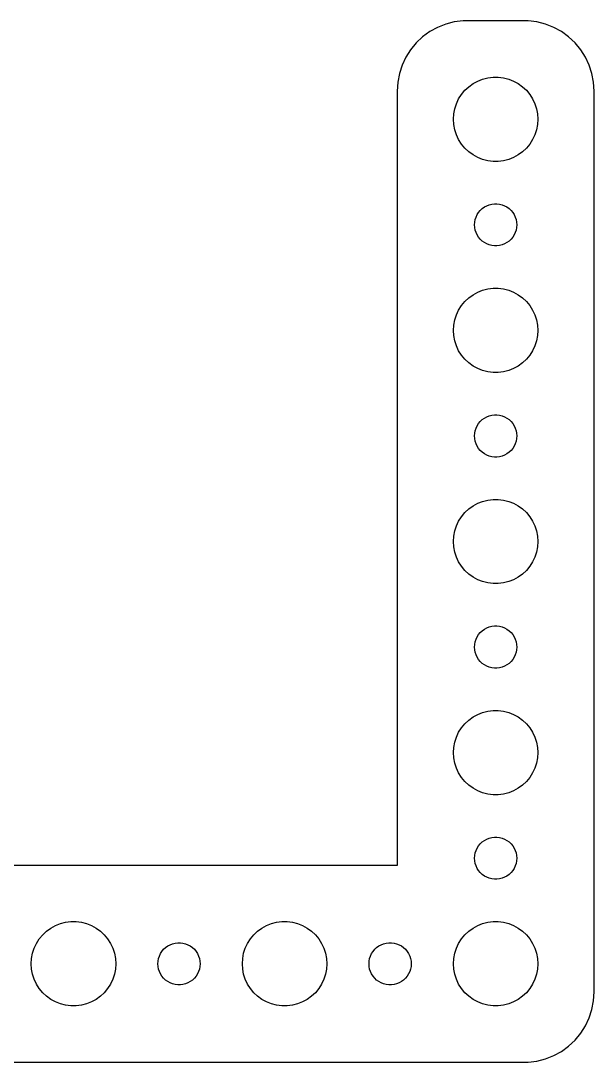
# Model space of a CAD drawing. Header units: metres. Extents: x -37 to 37, y -7 to 67.
# Drawn here: x -3.7 to 37, y -7 to 67 of the extents above; entities that cross this region are included whole.
import ezdxf

# ---------------------------------------------------------------- set-up
doc = ezdxf.new("R2010")
doc.units = ezdxf.units.M

msp = doc.modelspace()

# ---------------------------------------------------------------- linework, layer by layer
for p, q in [((26.4549, 66.7553), (25.8711, 66.5241)), ((27.0631, 66.9114), (26.4549, 66.7553)), ((27.686, 66.9901), (27.0631, 66.9114)), ((32.3139, 66.9901), (27.686, 66.9901)), ((32.9369, 66.9114), (32.3139, 66.9901)), ((33.5451, 66.7553), (32.9369, 66.9114)), ((34.1289, 66.5241), (33.5451, 66.7553)), ((24.8129, 65.8526), (24.3551, 65.4227)), ((25.3209, 66.2216), (24.8129, 65.8526)), ((25.8711, 66.5241), (25.3209, 66.2216)), ((34.6791, 66.2216), (34.1289, 66.5241)), ((35.1871, 65.8526), (34.6791, 66.2216)), ((35.6448, 65.4227), (35.1871, 65.8526)), ((24.3551, 65.4227), (23.9549, 64.9389)), ((36.0451, 64.9389), (35.6448, 65.4227)), ((23.6185, 64.4088), (23.3511, 63.8406)), ((23.9549, 64.9389), (23.6185, 64.4088)), ((36.3815, 64.4088), (36.0451, 64.9389)), ((36.6489, 63.8406), (36.3815, 64.4088)), ((23.3511, 63.8406), (23.1571, 63.2434)), ((36.8429, 63.2434), (36.6489, 63.8406)), ((23.1571, 63.2434), (23.0394, 62.6267)), ((29.0729, 62.8532), (29.4379, 62.9469)), ((29.4379, 62.9469), (29.8116, 62.9941)), ((29.8116, 62.9941), (30.1884, 62.9941)), ((30.1884, 62.9941), (30.5621, 62.9469)), ((30.5621, 62.9469), (30.927, 62.8532)), ((36.9606, 62.6267), (36.8429, 63.2434)), ((23.0394, 62.6267), (23, 62)), ((27.8131, 62.0536), (28.0877, 62.3115)), ((28.0877, 62.3115), (28.3925, 62.533)), ((28.3925, 62.533), (28.7227, 62.7145)), ((28.7227, 62.7145), (29.0729, 62.8532)), ((30.927, 62.8532), (31.2773, 62.7145)), ((31.2773, 62.7145), (31.6075, 62.533)), ((31.6075, 62.533), (31.9123, 62.3115)), ((31.9123, 62.3115), (32.1869, 62.0536)), ((37, 62), (36.9606, 62.6267)), ((23, 62), (23, 6.99013)), ((27.2107, 61.1044), (27.3711, 61.4453)), ((27.3711, 61.4453), (27.5729, 61.7634)), ((27.5729, 61.7634), (27.8131, 62.0536)), ((32.1869, 62.0536), (32.427, 61.7634)), ((32.427, 61.7634), (32.6289, 61.4453)), ((32.6289, 61.4453), (32.7893, 61.1044)), ((37, -2), (37, 62)), ((27.0237, 60.376), (27.0942, 60.7461)), ((27.0942, 60.7461), (27.2107, 61.1044)), ((32.7893, 61.1044), (32.9057, 60.7461)), ((32.9057, 60.7461), (32.9763, 60.376)), ((27, 60), (27.0237, 60.376)), ((27.0237, 59.624), (27, 60)), ((32.9763, 60.376), (33, 60)), ((33, 60), (32.9763, 59.624)), ((27.0942, 59.2539), (27.0237, 59.624)), ((27.2107, 58.8956), (27.0942, 59.2539)), ((32.9057, 59.2539), (32.7893, 58.8956)), ((32.9763, 59.624), (32.9057, 59.2539)), ((27.3711, 58.5547), (27.2107, 58.8956)), ((27.5729, 58.2366), (27.3711, 58.5547)), ((32.6289, 58.5547), (32.427, 58.2366)), ((32.7893, 58.8956), (32.6289, 58.5547)), ((27.8131, 57.9464), (27.5729, 58.2366)), ((28.0877, 57.6885), (27.8131, 57.9464)), ((32.1869, 57.9464), (31.9123, 57.6885)), ((32.427, 58.2366), (32.1869, 57.9464)), ((28.3925, 57.467), (28.0877, 57.6885)), ((28.7227, 57.2855), (28.3925, 57.467)), ((29.0729, 57.1468), (28.7227, 57.2855)), ((29.4379, 57.0531), (29.0729, 57.1468)), ((29.8116, 57.0059), (29.4379, 57.0531)), ((30.1884, 57.0059), (29.8116, 57.0059)), ((30.5621, 57.0531), (30.1884, 57.0059)), ((30.927, 57.1468), (30.5621, 57.0531)), ((31.2773, 57.2855), (30.927, 57.1468)), ((31.6075, 57.467), (31.2773, 57.2855)), ((31.9123, 57.6885), (31.6075, 57.467)), ((28.6855, 53.2226), (28.7865, 53.3817)), ((28.7865, 53.3817), (28.9065, 53.5268)), ((28.9065, 53.5268), (29.0439, 53.6558)), ((29.0439, 53.6558), (29.1963, 53.7665)), ((29.1963, 53.7665), (29.3613, 53.8572)), ((29.3613, 53.8572), (29.5365, 53.9266)), ((29.5365, 53.9266), (29.7189, 53.9734)), ((29.7189, 53.9734), (29.9058, 53.997)), ((29.9058, 53.997), (30.0942, 53.997)), ((30.0942, 53.997), (30.2811, 53.9734)), ((30.2811, 53.9734), (30.4635, 53.9266)), ((30.4635, 53.9266), (30.6387, 53.8572)), ((30.6387, 53.8572), (30.8037, 53.7665)), ((30.8037, 53.7665), (30.9561, 53.6558)), ((30.9561, 53.6558), (31.0934, 53.5268)), ((31.0934, 53.5268), (31.2135, 53.3817)), ((31.2135, 53.3817), (31.3145, 53.2226)), ((28.5, 52.5), (28.5118, 52.688)), ((28.5118, 52.688), (28.5471, 52.873)), ((28.5471, 52.873), (28.6053, 53.0522)), ((28.6053, 53.0522), (28.6855, 53.2226)), ((31.3145, 53.2226), (31.3947, 53.0522)), ((31.3947, 53.0522), (31.4529, 52.873)), ((31.4529, 52.873), (31.4882, 52.688)), ((31.4882, 52.688), (31.5, 52.5)), ((28.5118, 52.312), (28.5, 52.5)), ((28.5471, 52.127), (28.5118, 52.312)), ((28.6053, 51.9478), (28.5471, 52.127)), ((28.6855, 51.7774), (28.6053, 51.9478)), ((31.3947, 51.9478), (31.3145, 51.7774)), ((31.4529, 52.127), (31.3947, 51.9478)), ((31.4882, 52.312), (31.4529, 52.127)), ((31.5, 52.5), (31.4882, 52.312)), ((28.7865, 51.6183), (28.6855, 51.7774)), ((28.9065, 51.4732), (28.7865, 51.6183)), ((29.0439, 51.3442), (28.9065, 51.4732)), ((29.1963, 51.2335), (29.0439, 51.3442)), ((29.3613, 51.1428), (29.1963, 51.2335)), ((29.5365, 51.0734), (29.3613, 51.1428)), ((29.7189, 51.0266), (29.5365, 51.0734)), ((30.4635, 51.0734), (30.2811, 51.0266)), ((30.6387, 51.1428), (30.4635, 51.0734)), ((30.8037, 51.2335), (30.6387, 51.1428)), ((30.9561, 51.3442), (30.8037, 51.2335)), ((31.0934, 51.4732), (30.9561, 51.3442)), ((31.2135, 51.6183), (31.0934, 51.4732)), ((31.3145, 51.7774), (31.2135, 51.6183)), ((29.9058, 51.003), (29.7189, 51.0266)), ((30.0942, 51.003), (29.9058, 51.003)), ((30.2811, 51.0266), (30.0942, 51.003)), ((28.0877, 47.3115), (28.3925, 47.533)), ((28.3925, 47.533), (28.7227, 47.7145)), ((28.7227, 47.7145), (29.0729, 47.8532)), ((29.0729, 47.8532), (29.4379, 47.9469)), ((29.4379, 47.9469), (29.8116, 47.9941)), ((29.8116, 47.9941), (30.1884, 47.9941)), ((30.1884, 47.9941), (30.5621, 47.9469)), ((30.5621, 47.9469), (30.927, 47.8532)), ((30.927, 47.8532), (31.2773, 47.7145)), ((31.2773, 47.7145), (31.6075, 47.533)), ((31.6075, 47.533), (31.9123, 47.3115)), ((27.3711, 46.4453), (27.5729, 46.7634)), ((27.5729, 46.7634), (27.8131, 47.0536)), ((27.8131, 47.0536), (28.0877, 47.3115)), ((31.9123, 47.3115), (32.1869, 47.0536)), ((32.1869, 47.0536), (32.427, 46.7634)), ((32.427, 46.7634), (32.6289, 46.4453)), ((27.0942, 45.7461), (27.2107, 46.1044)), ((27.2107, 46.1044), (27.3711, 46.4453)), ((32.6289, 46.4453), (32.7893, 46.1044)), ((32.7893, 46.1044), (32.9057, 45.7461)), ((27, 45), (27.0237, 45.376)), ((27.0237, 45.376), (27.0942, 45.7461)), ((32.9057, 45.7461), (32.9763, 45.376)), ((32.9763, 45.376), (33, 45)), ((27.0237, 44.624), (27, 45)), ((27.0942, 44.2539), (27.0237, 44.624)), ((32.9763, 44.624), (32.9057, 44.2539)), ((33, 45), (32.9763, 44.624)), ((27.2107, 43.8956), (27.0942, 44.2539)), ((27.3711, 43.5547), (27.2107, 43.8956)), ((32.7893, 43.8956), (32.6289, 43.5547)), ((32.9057, 44.2539), (32.7893, 43.8956)), ((27.5729, 43.2366), (27.3711, 43.5547)), ((27.8131, 42.9464), (27.5729, 43.2366)), ((28.0877, 42.6885), (27.8131, 42.9464)), ((32.1869, 42.9464), (31.9123, 42.6885)), ((32.427, 43.2366), (32.1869, 42.9464)), ((32.6289, 43.5547), (32.427, 43.2366)), ((28.3925, 42.467), (28.0877, 42.6885)), ((28.7227, 42.2855), (28.3925, 42.467)), ((29.0729, 42.1468), (28.7227, 42.2855)), ((31.2773, 42.2855), (30.927, 42.1468)), ((31.6075, 42.467), (31.2773, 42.2855)), ((31.9123, 42.6885), (31.6075, 42.467)), ((29.4379, 42.0531), (29.0729, 42.1468)), ((29.8116, 42.0059), (29.4379, 42.0531)), ((30.1884, 42.0059), (29.8116, 42.0059)), ((30.5621, 42.0531), (30.1884, 42.0059)), ((30.927, 42.1468), (30.5621, 42.0531)), ((28.7865, 38.3817), (28.9065, 38.5268)), ((28.9065, 38.5268), (29.0439, 38.6558)), ((29.0439, 38.6558), (29.1963, 38.7665)), ((29.1963, 38.7665), (29.3613, 38.8572)), ((29.3613, 38.8572), (29.5365, 38.9266)), ((29.5365, 38.9266), (29.7189, 38.9734)), ((29.7189, 38.9734), (29.9058, 38.997)), ((29.9058, 38.997), (30.0942, 38.997)), ((30.0942, 38.997), (30.2811, 38.9734)), ((30.2811, 38.9734), (30.4635, 38.9266)), ((30.4635, 38.9266), (30.6387, 38.8572)), ((30.6387, 38.8572), (30.8037, 38.7665)), ((30.8037, 38.7665), (30.9561, 38.6558)), ((30.9561, 38.6558), (31.0934, 38.5268)), ((31.0934, 38.5268), (31.2135, 38.3817)), ((28.5118, 37.688), (28.5471, 37.873)), ((28.5471, 37.873), (28.6053, 38.0522)), ((28.6053, 38.0522), (28.6855, 38.2226)), ((28.6855, 38.2226), (28.7865, 38.3817)), ((31.2135, 38.3817), (31.3145, 38.2226)), ((31.3145, 38.2226), (31.3947, 38.0522)), ((31.3947, 38.0522), (31.4529, 37.873)), ((31.4529, 37.873), (31.4882, 37.688)), ((28.5, 37.5), (28.5118, 37.688)), ((28.5118, 37.312), (28.5, 37.5)), ((28.5471, 37.127), (28.5118, 37.312)), ((28.6053, 36.9478), (28.5471, 37.127)), ((31.4529, 37.127), (31.3947, 36.9478)), ((31.4882, 37.312), (31.4529, 37.127)), ((31.4882, 37.688), (31.5, 37.5)), ((31.5, 37.5), (31.4882, 37.312)), ((28.6855, 36.7774), (28.6053, 36.9478)), ((28.7865, 36.6183), (28.6855, 36.7774)), ((28.9065, 36.4732), (28.7865, 36.6183)), ((29.0439, 36.3442), (28.9065, 36.4732)), ((29.1963, 36.2335), (29.0439, 36.3442)), ((30.9561, 36.3442), (30.8037, 36.2335)), ((31.0934, 36.4732), (30.9561, 36.3442)), ((31.2135, 36.6183), (31.0934, 36.4732)), ((31.3145, 36.7774), (31.2135, 36.6183)), ((31.3947, 36.9478), (31.3145, 36.7774)), ((29.3613, 36.1428), (29.1963, 36.2335)), ((29.5365, 36.0734), (29.3613, 36.1428)), ((29.7189, 36.0266), (29.5365, 36.0734)), ((29.9058, 36.003), (29.7189, 36.0266)), ((30.0942, 36.003), (29.9058, 36.003)), ((30.2811, 36.0266), (30.0942, 36.003)), ((30.4635, 36.0734), (30.2811, 36.0266)), ((30.6387, 36.1428), (30.4635, 36.0734)), ((30.8037, 36.2335), (30.6387, 36.1428)), ((28.3925, 32.533), (28.7227, 32.7145)), ((28.7227, 32.7145), (29.0729, 32.8532)), ((29.0729, 32.8532), (29.4379, 32.9469)), ((29.4379, 32.9469), (29.8116, 32.9941)), ((29.8116, 32.9941), (30.1884, 32.9941)), ((30.1884, 32.9941), (30.5621, 32.9469)), ((30.5621, 32.9469), (30.927, 32.8532)), ((30.927, 32.8532), (31.2773, 32.7145)), ((31.2773, 32.7145), (31.6075, 32.533)), ((27.5729, 31.7634), (27.8131, 32.0536)), ((27.8131, 32.0536), (28.0877, 32.3115)), ((28.0877, 32.3115), (28.3925, 32.533)), ((31.6075, 32.533), (31.9123, 32.3115)), ((31.9123, 32.3115), (32.1869, 32.0536)), ((32.1869, 32.0536), (32.427, 31.7634)), ((27.0942, 30.7461), (27.2107, 31.1044)), ((27.2107, 31.1044), (27.3711, 31.4453)), ((27.3711, 31.4453), (27.5729, 31.7634)), ((32.427, 31.7634), (32.6289, 31.4453)), ((32.6289, 31.4453), (32.7893, 31.1044)), ((32.7893, 31.1044), (32.9057, 30.7461)), ((27, 30), (27.0237, 30.376)), ((27.0237, 30.376), (27.0942, 30.7461)), ((32.9057, 30.7461), (32.9763, 30.376)), ((32.9763, 30.376), (33, 30)), ((27.0237, 29.624), (27, 30)), ((27.0942, 29.2539), (27.0237, 29.624)), ((32.9763, 29.624), (32.9057, 29.2539)), ((33, 30), (32.9763, 29.624)), ((27.2107, 28.8956), (27.0942, 29.2539)), ((27.3711, 28.5547), (27.2107, 28.8956)), ((32.7893, 28.8956), (32.6289, 28.5547)), ((32.9057, 29.2539), (32.7893, 28.8956)), ((27.5729, 28.2366), (27.3711, 28.5547)), ((27.8131, 27.9464), (27.5729, 28.2366)), ((32.427, 28.2366), (32.1869, 27.9464)), ((32.6289, 28.5547), (32.427, 28.2366)), ((28.0877, 27.6884), (27.8131, 27.9464)), ((28.3925, 27.467), (28.0877, 27.6884)), ((28.7227, 27.2855), (28.3925, 27.467)), ((31.6075, 27.467), (31.2773, 27.2855)), ((31.9123, 27.6884), (31.6075, 27.467)), ((32.1869, 27.9464), (31.9123, 27.6884)), ((29.0729, 27.1468), (28.7227, 27.2855)), ((29.4379, 27.0531), (29.0729, 27.1468)), ((29.8116, 27.0059), (29.4379, 27.0531)), ((30.1884, 27.0059), (29.8116, 27.0059)), ((30.5621, 27.0531), (30.1884, 27.0059)), ((30.927, 27.1468), (30.5621, 27.0531)), ((31.2773, 27.2855), (30.927, 27.1468)), ((29.0439, 23.6558), (29.1963, 23.7665)), ((29.1963, 23.7665), (29.3613, 23.8572)), ((29.3613, 23.8572), (29.5365, 23.9266)), ((29.5365, 23.9266), (29.7189, 23.9734)), ((29.7189, 23.9734), (29.9058, 23.997)), ((29.9058, 23.997), (30.0942, 23.997)), ((30.0942, 23.997), (30.2811, 23.9734)), ((30.2811, 23.9734), (30.4635, 23.9266)), ((30.4635, 23.9266), (30.6387, 23.8572)), ((30.6387, 23.8572), (30.8037, 23.7665)), ((30.8037, 23.7665), (30.9561, 23.6558)), ((28.5471, 22.873), (28.6053, 23.0522)), ((28.6053, 23.0522), (28.6855, 23.2226)), ((28.6855, 23.2226), (28.7865, 23.3817)), ((28.7865, 23.3817), (28.9065, 23.5268)), ((28.9065, 23.5268), (29.0439, 23.6558)), ((30.9561, 23.6558), (31.0934, 23.5268)), ((31.0934, 23.5268), (31.2135, 23.3817)), ((31.2135, 23.3817), (31.3145, 23.2226)), ((31.3145, 23.2226), (31.3947, 23.0522)), ((31.3947, 23.0522), (31.4529, 22.873)), ((28.5, 22.5), (28.5118, 22.688)), ((28.5118, 22.312), (28.5, 22.5)), ((28.5118, 22.688), (28.5471, 22.873)), ((28.5471, 22.127), (28.5118, 22.312)), ((31.4529, 22.873), (31.4882, 22.688)), ((31.4882, 22.312), (31.4529, 22.127)), ((31.4882, 22.688), (31.5, 22.5)), ((31.5, 22.5), (31.4882, 22.312)), ((28.6053, 21.9478), (28.5471, 22.127)), ((28.6855, 21.7774), (28.6053, 21.9478)), ((28.7865, 21.6183), (28.6855, 21.7774)), ((28.9065, 21.4732), (28.7865, 21.6183)), ((29.0439, 21.3442), (28.9065, 21.4732)), ((31.0934, 21.4732), (30.9561, 21.3442)), ((31.2135, 21.6183), (31.0934, 21.4732)), ((31.3145, 21.7774), (31.2135, 21.6183)), ((31.3947, 21.9478), (31.3145, 21.7774)), ((31.4529, 22.127), (31.3947, 21.9478)), ((29.1963, 21.2335), (29.0439, 21.3442)), ((29.3613, 21.1427), (29.1963, 21.2335)), ((29.5365, 21.0734), (29.3613, 21.1427)), ((29.7189, 21.0266), (29.5365, 21.0734)), ((29.9058, 21.003), (29.7189, 21.0266)), ((30.0942, 21.003), (29.9058, 21.003)), ((30.2811, 21.0266), (30.0942, 21.003)), ((30.4635, 21.0734), (30.2811, 21.0266)), ((30.6387, 21.1427), (30.4635, 21.0734)), ((30.8037, 21.2335), (30.6387, 21.1427)), ((30.9561, 21.3442), (30.8037, 21.2335)), ((28.7227, 17.7145), (29.0729, 17.8532)), ((29.0729, 17.8532), (29.4379, 17.9469)), ((29.4379, 17.9469), (29.8116, 17.9941)), ((29.8116, 17.9941), (30.1884, 17.9941)), ((30.1884, 17.9941), (30.5621, 17.9469)), ((30.5621, 17.9469), (30.927, 17.8532)), ((30.927, 17.8532), (31.2773, 17.7145)), ((27.5729, 16.7634), (27.8131, 17.0536)), ((27.8131, 17.0536), (28.0877, 17.3115)), ((28.0877, 17.3115), (28.3925, 17.533)), ((28.3925, 17.533), (28.7227, 17.7145)), ((31.2773, 17.7145), (31.6075, 17.533)), ((31.6075, 17.533), (31.9123, 17.3115)), ((31.9123, 17.3115), (32.1869, 17.0536)), ((32.1869, 17.0536), (32.427, 16.7634)), ((27.2107, 16.1044), (27.3711, 16.4453)), ((27.3711, 16.4453), (27.5729, 16.7634)), ((32.427, 16.7634), (32.6289, 16.4453)), ((32.6289, 16.4453), (32.7893, 16.1044)), ((27.0237, 15.376), (27.0942, 15.7461)), ((27.0942, 15.7461), (27.2107, 16.1044)), ((32.7893, 16.1044), (32.9057, 15.7461)), ((32.9057, 15.7461), (32.9763, 15.376)), ((27, 15), (27.0237, 15.376)), ((27.0237, 14.624), (27, 15)), ((32.9763, 15.376), (33, 15)), ((33, 15), (32.9763, 14.624)), ((27.0942, 14.2539), (27.0237, 14.624)), ((27.2107, 13.8956), (27.0942, 14.2539)), ((32.9057, 14.2539), (32.7893, 13.8956)), ((32.9763, 14.624), (32.9057, 14.2539)), ((27.3711, 13.5547), (27.2107, 13.8956)), ((27.5729, 13.2366), (27.3711, 13.5547)), ((32.6289, 13.5547), (32.427, 13.2366)), ((32.7893, 13.8956), (32.6289, 13.5547)), ((27.8131, 12.9464), (27.5729, 13.2366)), ((28.0877, 12.6884), (27.8131, 12.9464)), ((28.3925, 12.467), (28.0877, 12.6884)), ((31.9123, 12.6884), (31.6075, 12.467)), ((32.1869, 12.9464), (31.9123, 12.6884)), ((32.427, 13.2366), (32.1869, 12.9464)), ((28.7227, 12.2855), (28.3925, 12.467)), ((29.0729, 12.1468), (28.7227, 12.2855)), ((29.4379, 12.0531), (29.0729, 12.1468)), ((29.8116, 12.0059), (29.4379, 12.0531)), ((30.1884, 12.0059), (29.8116, 12.0059)), ((30.5621, 12.0531), (30.1884, 12.0059)), ((30.927, 12.1468), (30.5621, 12.0531)), ((31.2773, 12.2855), (30.927, 12.1468)), ((31.6075, 12.467), (31.2773, 12.2855)), ((29.3613, 8.85724), (29.5365, 8.92657)), ((29.5365, 8.92657), (29.7189, 8.97342)), ((29.7189, 8.97342), (29.9058, 8.99704)), ((29.9058, 8.99704), (30.0942, 8.99704)), ((30.0942, 8.99704), (30.2811, 8.97342)), ((30.2811, 8.97342), (30.4635, 8.92657)), ((30.4635, 8.92657), (30.6387, 8.85724)), ((28.6053, 8.05219), (28.6855, 8.22263)), ((28.6855, 8.22263), (28.7865, 8.38167)), ((28.7865, 8.38167), (28.9065, 8.52681)), ((28.9065, 8.52681), (29.0439, 8.65576)), ((29.0439, 8.65576), (29.1963, 8.76648)), ((29.1963, 8.76648), (29.3613, 8.85724)), ((30.6387, 8.85724), (30.8037, 8.76648)), ((30.8037, 8.76648), (30.9561, 8.65576)), ((30.9561, 8.65576), (31.0934, 8.52681)), ((31.0934, 8.52681), (31.2135, 8.38167)), ((31.2135, 8.38167), (31.3145, 8.22263)), ((31.3145, 8.22263), (31.3947, 8.05219)), ((28.5, 7.5), (28.5118, 7.68799)), ((28.5118, 7.312), (28.5, 7.5)), ((28.5118, 7.68799), (28.5471, 7.87303)), ((28.5471, 7.87303), (28.6053, 8.05219)), ((31.3947, 8.05219), (31.4529, 7.87303)), ((31.4529, 7.87303), (31.4882, 7.68799)), ((31.4882, 7.68799), (31.5, 7.5)), ((31.5, 7.5), (31.4882, 7.312)), ((23, 6.99013), (-23, 6.99013)), ((28.5471, 7.12695), (28.5118, 7.312)), ((28.6053, 6.9478), (28.5471, 7.12695)), ((28.6855, 6.77736), (28.6053, 6.9478)), ((28.7865, 6.61832), (28.6855, 6.77736)), ((31.3145, 6.77736), (31.2135, 6.61832)), ((31.3947, 6.9478), (31.3145, 6.77736)), ((31.4529, 7.12695), (31.3947, 6.9478)), ((31.4882, 7.312), (31.4529, 7.12695)), ((28.9065, 6.47318), (28.7865, 6.61832)), ((29.0439, 6.34422), (28.9065, 6.47318)), ((29.1963, 6.23351), (29.0439, 6.34422)), ((29.3613, 6.14275), (29.1963, 6.23351)), ((29.5365, 6.07341), (29.3613, 6.14275)), ((29.7189, 6.02657), (29.5365, 6.07341)), ((29.9058, 6.00294), (29.7189, 6.02657)), ((30.0942, 6.00294), (29.9058, 6.00294)), ((30.2811, 6.02657), (30.0942, 6.00294)), ((30.4635, 6.07341), (30.2811, 6.02657)), ((30.6387, 6.14275), (30.4635, 6.07341)), ((30.8037, 6.23351), (30.6387, 6.14275)), ((30.9561, 6.34422), (30.8037, 6.23351)), ((31.0934, 6.47318), (30.9561, 6.34422)), ((31.2135, 6.61832), (31.0934, 6.47318)), ((-0.562134, 2.94685), (-0.18837, 2.99408)), ((-0.18837, 2.99408), (0.18837, 2.99408)), ((0.18837, 2.99408), (0.562134, 2.94685)), ((14.4379, 2.94685), (14.8116, 2.99408)), ((14.8116, 2.99408), (15.1884, 2.99408)), ((15.1884, 2.99408), (15.5621, 2.94685)), ((29.4379, 2.94685), (29.8116, 2.99408)), ((29.8116, 2.99408), (30.1884, 2.99408)), ((30.1884, 2.99408), (30.5621, 2.94685)), ((-2.1869, 2.05363), (-1.91226, 2.31154)), ((-1.91226, 2.31154), (-1.60747, 2.53297)), ((-1.60747, 2.53297), (-1.27733, 2.71448)), ((-1.27733, 2.71448), (-0.927048, 2.85316)), ((-0.927048, 2.85316), (-0.562134, 2.94685)), ((0.562134, 2.94685), (0.927048, 2.85316)), ((0.927048, 2.85316), (1.27733, 2.71448)), ((1.27733, 2.71448), (1.60747, 2.53297)), ((1.60747, 2.53297), (1.91226, 2.31154)), ((1.91226, 2.31154), (2.1869, 2.05363)), ((12.8131, 2.05363), (13.0877, 2.31154)), ((13.0877, 2.31154), (13.3925, 2.53297)), ((13.3925, 2.53297), (13.7227, 2.71448)), ((13.7227, 2.71448), (14.0729, 2.85316)), ((14.0729, 2.85316), (14.4379, 2.94685)), ((15.5621, 2.94685), (15.927, 2.85316)), ((15.927, 2.85316), (16.2773, 2.71448)), ((16.2773, 2.71448), (16.6075, 2.53297)), ((16.6075, 2.53297), (16.9123, 2.31154)), ((16.9123, 2.31154), (17.1869, 2.05363)), ((27.8131, 2.05363), (28.0877, 2.31154)), ((28.0877, 2.31154), (28.3925, 2.53297)), ((28.3925, 2.53297), (28.7227, 2.71448)), ((28.7227, 2.71448), (29.0729, 2.85316)), ((29.0729, 2.85316), (29.4379, 2.94685)), ((30.5621, 2.94685), (30.927, 2.85316)), ((30.927, 2.85316), (31.2773, 2.71448)), ((31.2773, 2.71448), (31.6075, 2.53297)), ((31.6075, 2.53297), (31.9123, 2.31154)), ((31.9123, 2.31154), (32.1869, 2.05363)), ((-2.62891, 1.44525), (-2.42705, 1.76335)), ((-2.42705, 1.76335), (-2.1869, 2.05363)), ((2.1869, 2.05363), (2.42705, 1.76335)), ((2.42705, 1.76335), (2.62891, 1.44525)), ((7.21892, 1.47342), (7.40581, 1.49704)), ((7.40581, 1.49704), (7.59418, 1.49704)), ((7.59418, 1.49704), (7.78107, 1.47342)), ((12.3711, 1.44525), (12.5729, 1.76335)), ((12.5729, 1.76335), (12.8131, 2.05363)), ((17.1869, 2.05363), (17.427, 1.76335)), ((17.427, 1.76335), (17.6289, 1.44525)), ((22.2189, 1.47342), (22.4058, 1.49704)), ((22.4058, 1.49704), (22.5942, 1.49704)), ((22.5942, 1.49704), (22.7811, 1.47342)), ((27.3711, 1.44525), (27.5729, 1.76335)), ((27.5729, 1.76335), (27.8131, 2.05363)), ((32.1869, 2.05363), (32.427, 1.76335)), ((32.427, 1.76335), (32.6289, 1.44525)), ((-2.97633, 0.375992), (-2.90575, 0.746063)), ((-2.90575, 0.746063), (-2.78932, 1.10437)), ((-2.78932, 1.10437), (-2.62891, 1.44525)), ((2.62891, 1.44525), (2.78932, 1.10437)), ((2.78932, 1.10437), (2.90575, 0.746063)), ((2.90575, 0.746063), (2.97633, 0.375992)), ((6.18553, 0.722626), (6.28647, 0.881668)), ((6.28647, 0.881668), (6.40654, 1.02681)), ((6.40654, 1.02681), (6.54385, 1.15576)), ((6.54385, 1.15576), (6.69626, 1.26648)), ((6.69626, 1.26648), (6.86133, 1.35724)), ((6.86133, 1.35724), (7.03647, 1.42657)), ((7.03647, 1.42657), (7.21892, 1.47342)), ((7.78107, 1.47342), (7.96352, 1.42657)), ((7.96352, 1.42657), (8.13866, 1.35724)), ((8.13866, 1.35724), (8.30373, 1.26648)), ((8.30373, 1.26648), (8.45613, 1.15576)), ((8.45613, 1.15576), (8.59344, 1.02681)), ((8.59344, 1.02681), (8.71352, 0.881668)), ((8.71352, 0.881668), (8.81445, 0.722626)), ((12.0237, 0.375992), (12.0942, 0.746063)), ((12.0942, 0.746063), (12.2107, 1.10437)), ((12.2107, 1.10437), (12.3711, 1.44525)), ((17.6289, 1.44525), (17.7893, 1.10437)), ((17.7893, 1.10437), (17.9057, 0.746063)), ((17.9057, 0.746063), (17.9763, 0.375992)), ((21.1855, 0.722626), (21.2865, 0.881668)), ((21.2865, 0.881668), (21.4065, 1.02681)), ((21.4065, 1.02681), (21.5439, 1.15576)), ((21.5439, 1.15576), (21.6963, 1.26648)), ((21.6963, 1.26648), (21.8613, 1.35724)), ((21.8613, 1.35724), (22.0365, 1.42657)), ((22.0365, 1.42657), (22.2189, 1.47342)), ((22.7811, 1.47342), (22.9635, 1.42657)), ((22.9635, 1.42657), (23.1387, 1.35724)), ((23.1387, 1.35724), (23.3037, 1.26648)), ((23.3037, 1.26648), (23.4561, 1.15576)), ((23.4561, 1.15576), (23.5934, 1.02681)), ((23.5934, 1.02681), (23.7135, 0.881668)), ((23.7135, 0.881668), (23.8145, 0.722626)), ((27.0237, 0.375992), (27.0942, 0.746063)), ((27.0942, 0.746063), (27.2107, 1.10437)), ((27.2107, 1.10437), (27.3711, 1.44525)), ((32.6289, 1.44525), (32.7893, 1.10437)), ((32.7893, 1.10437), (32.9057, 0.746063)), ((32.9057, 0.746063), (32.9763, 0.375992)), ((-3, 0), (-2.97633, 0.375992)), ((-2.97633, -0.375992), (-3, 0)), ((2.97633, 0.375992), (3, 0)), ((3, 0), (2.97633, -0.375992)), ((6, 0), (6.01183, 0.187988)), ((6.01183, -0.187988), (6, 0)), ((6.01183, 0.187988), (6.04712, 0.373032)), ((6.04712, 0.373032), (6.10533, 0.552185)), ((6.10533, 0.552185), (6.18553, 0.722626)), ((8.81445, 0.722626), (8.89465, 0.552185)), ((8.89465, 0.552185), (8.95287, 0.373032)), ((8.95287, 0.373032), (8.98816, 0.187988)), ((8.98816, 0.187988), (9, 0)), ((9, 0), (8.98816, -0.187988)), ((12, 0), (12.0237, 0.375992)), ((12.0237, -0.375992), (12, 0)), ((17.9763, 0.375992), (18, 0)), ((18, 0), (17.9763, -0.375992)), ((21, 0), (21.0118, 0.187988)), ((21.0118, -0.187988), (21, 0)), ((21.0118, 0.187988), (21.0471, 0.373032)), ((21.0471, 0.373032), (21.1053, 0.552185)), ((21.1053, 0.552185), (21.1855, 0.722626)), ((23.8145, 0.722626), (23.8947, 0.552185)), ((23.8947, 0.552185), (23.9529, 0.373032)), ((23.9529, 0.373032), (23.9882, 0.187988)), ((23.9882, 0.187988), (24, 0)), ((24, 0), (23.9882, -0.187988)), ((27, 0), (27.0237, 0.375992)), ((27.0237, -0.375992), (27, 0)), ((32.9763, 0.375992), (33, 0)), ((33, 0), (32.9763, -0.375992)), ((-2.90575, -0.746063), (-2.97633, -0.375992)), ((2.97633, -0.375992), (2.90575, -0.746063)), ((6.04712, -0.373032), (6.01183, -0.187988)), ((6.10533, -0.552185), (6.04712, -0.373032)), ((6.18553, -0.722626), (6.10533, -0.552185)), ((6.28647, -0.881668), (6.18553, -0.722626)), ((8.81445, -0.722626), (8.71352, -0.881668)), ((8.89465, -0.552185), (8.81445, -0.722626)), ((8.95287, -0.373032), (8.89465, -0.552185)), ((8.98816, -0.187988), (8.95287, -0.373032)), ((12.0942, -0.746063), (12.0237, -0.375992)), ((17.9763, -0.375992), (17.9057, -0.746063)), ((21.0471, -0.373032), (21.0118, -0.187988)), ((21.1053, -0.552185), (21.0471, -0.373032)), ((21.1855, -0.722626), (21.1053, -0.552185)), ((21.2865, -0.881668), (21.1855, -0.722626)), ((23.8145, -0.722626), (23.7135, -0.881668)), ((23.8947, -0.552185), (23.8145, -0.722626)), ((23.9529, -0.373032), (23.8947, -0.552185)), ((23.9882, -0.187988), (23.9529, -0.373032)), ((27.0942, -0.746063), (27.0237, -0.375992)), ((32.9763, -0.375992), (32.9057, -0.746063)), ((-2.78932, -1.10437), (-2.90575, -0.746063)), ((-2.62891, -1.44525), (-2.78932, -1.10437)), ((-2.42705, -1.76335), (-2.62891, -1.44525)), ((2.62891, -1.44525), (2.42705, -1.76335)), ((2.78932, -1.10437), (2.62891, -1.44525)), ((2.90575, -0.746063), (2.78932, -1.10437)), ((6.40654, -1.02681), (6.28647, -0.881668)), ((6.54385, -1.15576), (6.40654, -1.02681)), ((6.69626, -1.26648), (6.54385, -1.15576)), ((6.86133, -1.35724), (6.69626, -1.26648)), ((7.03647, -1.42657), (6.86133, -1.35724)), ((7.21892, -1.47342), (7.03647, -1.42657)), ((7.40581, -1.49704), (7.21892, -1.47342)), ((7.78107, -1.47342), (7.59418, -1.49704)), ((7.96352, -1.42657), (7.78107, -1.47342)), ((8.13866, -1.35724), (7.96352, -1.42657)), ((8.30373, -1.26648), (8.13866, -1.35724)), ((8.45613, -1.15576), (8.30373, -1.26648)), ((8.59344, -1.02681), (8.45613, -1.15576)), ((8.71352, -0.881668), (8.59344, -1.02681)), ((12.2107, -1.10437), (12.0942, -0.746063)), ((12.3711, -1.44525), (12.2107, -1.10437)), ((12.5729, -1.76335), (12.3711, -1.44525)), ((17.6289, -1.44525), (17.427, -1.76335)), ((17.7893, -1.10437), (17.6289, -1.44525)), ((17.9057, -0.746063), (17.7893, -1.10437)), ((21.4065, -1.02681), (21.2865, -0.881668)), ((21.5439, -1.15576), (21.4065, -1.02681)), ((21.6963, -1.26648), (21.5439, -1.15576)), ((21.8613, -1.35724), (21.6963, -1.26648)), ((22.0365, -1.42657), (21.8613, -1.35724)), ((22.2189, -1.47342), (22.0365, -1.42657)), ((22.4058, -1.49704), (22.2189, -1.47342)), ((22.7811, -1.47342), (22.5942, -1.49704)), ((22.9635, -1.42657), (22.7811, -1.47342)), ((23.1387, -1.35724), (22.9635, -1.42657)), ((23.3037, -1.26648), (23.1387, -1.35724)), ((23.4561, -1.15576), (23.3037, -1.26648)), ((23.5934, -1.02681), (23.4561, -1.15576)), ((23.7135, -0.881668), (23.5934, -1.02681)), ((27.2107, -1.10437), (27.0942, -0.746063)), ((27.3711, -1.44525), (27.2107, -1.10437)), ((27.5729, -1.76335), (27.3711, -1.44525)), ((32.6289, -1.44525), (32.427, -1.76335)), ((32.7893, -1.10437), (32.6289, -1.44525)), ((32.9057, -0.746063), (32.7893, -1.10437)), ((-2.1869, -2.05363), (-2.42705, -1.76335)), ((-1.91226, -2.31154), (-2.1869, -2.05363)), ((2.1869, -2.05363), (1.91226, -2.31154)), ((2.42705, -1.76335), (2.1869, -2.05363)), ((7.59418, -1.49704), (7.40581, -1.49704)), ((12.8131, -2.05363), (12.5729, -1.76335)), ((13.0877, -2.31154), (12.8131, -2.05363)), ((17.1869, -2.05363), (16.9123, -2.31154)), ((17.427, -1.76335), (17.1869, -2.05363)), ((22.5942, -1.49704), (22.4058, -1.49704)), ((27.8131, -2.05363), (27.5729, -1.76335)), ((28.0877, -2.31154), (27.8131, -2.05363)), ((32.1869, -2.05363), (31.9123, -2.31154)), ((32.427, -1.76335), (32.1869, -2.05363)), ((36.9606, -2.62666), (37, -2)), ((-1.60747, -2.53297), (-1.91226, -2.31154)), ((-1.27733, -2.71448), (-1.60747, -2.53297)), ((-0.927048, -2.85316), (-1.27733, -2.71448)), ((-0.562134, -2.94685), (-0.927048, -2.85316)), ((-0.18837, -2.99408), (-0.562134, -2.94685)), ((0.562134, -2.94685), (0.18837, -2.99408)), ((0.927048, -2.85316), (0.562134, -2.94685)), ((1.27733, -2.71448), (0.927048, -2.85316)), ((1.60747, -2.53297), (1.27733, -2.71448)), ((1.91226, -2.31154), (1.60747, -2.53297)), ((13.3925, -2.53297), (13.0877, -2.31154)), ((13.7227, -2.71448), (13.3925, -2.53297)), ((14.0729, -2.85316), (13.7227, -2.71448)), ((14.4379, -2.94685), (14.0729, -2.85316)), ((14.8116, -2.99408), (14.4379, -2.94685)), ((15.5621, -2.94685), (15.1884, -2.99408)), ((15.927, -2.85316), (15.5621, -2.94685)), ((16.2773, -2.71448), (15.927, -2.85316)), ((16.6075, -2.53297), (16.2773, -2.71448)), ((16.9123, -2.31154), (16.6075, -2.53297)), ((28.3925, -2.53297), (28.0877, -2.31154)), ((28.7227, -2.71448), (28.3925, -2.53297)), ((29.0729, -2.85316), (28.7227, -2.71448)), ((29.4379, -2.94685), (29.0729, -2.85316)), ((29.8116, -2.99408), (29.4379, -2.94685)), ((30.5621, -2.94685), (30.1884, -2.99408)), ((30.927, -2.85316), (30.5621, -2.94685)), ((31.2773, -2.71448), (30.927, -2.85316)), ((31.6075, -2.53297), (31.2773, -2.71448)), ((31.9123, -2.31154), (31.6075, -2.53297)), ((36.8429, -3.24344), (36.9606, -2.62666)), ((0.18837, -2.99408), (-0.18837, -2.99408)), ((15.1884, -2.99408), (14.8116, -2.99408)), ((30.1884, -2.99408), (29.8116, -2.99408)), ((36.6489, -3.84062), (36.8429, -3.24344)), ((36.0451, -4.93892), (36.3815, -4.40877)), ((36.3815, -4.40877), (36.6489, -3.84062)), ((35.6448, -5.42273), (36.0451, -4.93892)), ((34.6791, -6.22163), (35.1871, -5.85255)), ((35.1871, -5.85255), (35.6448, -5.42273)), ((33.5451, -6.75528), (34.1289, -6.52412)), ((34.1289, -6.52412), (34.6791, -6.22163)), ((-32.3139, -6.99013), (32.3139, -6.99013)), ((32.3139, -6.99013), (32.9369, -6.91142)), ((32.9369, -6.91142), (33.5451, -6.75528))]:
    msp.add_line(p, q)

doc.saveas('drawing.dxf')
